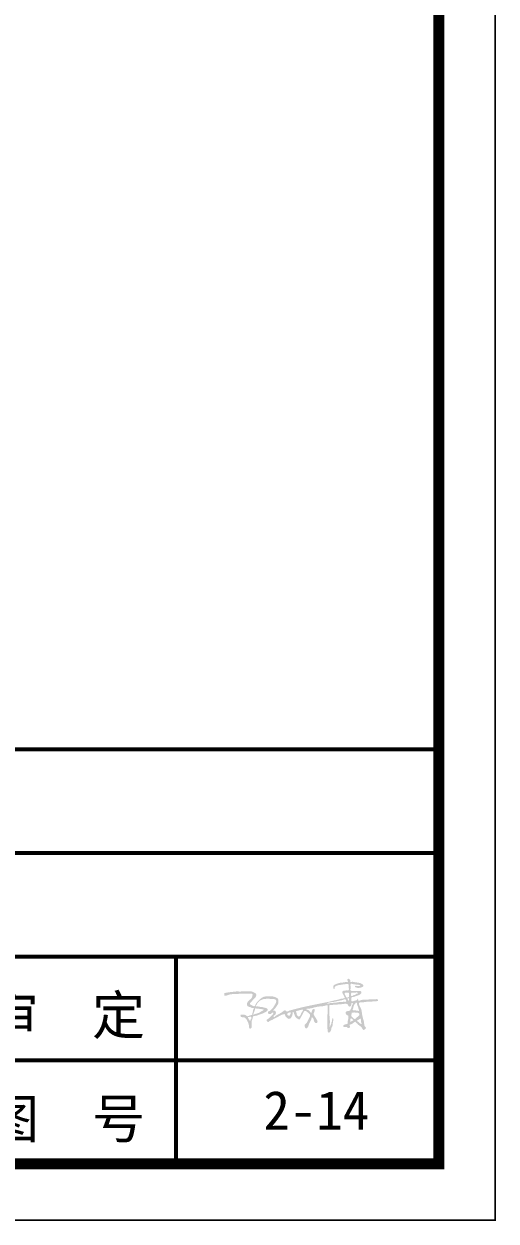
# Model space of a CAD drawing. Header units: millimetres. Extents: x -255 to 9196, y 129 to 426.
# Drawn here: x 6143.7 to 6185.6, y 129.3 to 235.5 of the extents above; entities that cross this region are included whole.
import ezdxf

# ---------------------------------------------------------------- set-up
doc = ezdxf.new("R2010")
doc.units = ezdxf.units.MM
doc.layers.add('不打印', color=7, linetype='Continuous', plot=False)
doc.layers.add('地质-图框', color=7, linetype='Continuous')
doc.styles.get("Standard").update_dxf_attribs({"font": 'simfang_0.ttf', "height": 2.5})

msp = doc.modelspace()

# ---------------------------------------------------------------- hatches: boundary and pattern name
h = msp.add_hatch(color=256)
edge = h.paths.add_edge_path(flags=16)
edge.add_spline(control_points=[(6167.06, 147.65), (6167.05, 147.62), (6167.05, 147.57), (6167.11, 147.52), (6167.16, 147.49), (6167.21, 147.48), (6167.28, 147.49), (6167.29, 147.56), (6167.33, 147.61), (6167.35, 147.67), (6167.37, 147.72), (6167.35, 147.78), (6167.28, 147.78), (6167.21, 147.76), (6167.14, 147.75), (6167.12, 147.68), (6167.07, 147.69), (6167.06, 147.67), (6167.06, 147.65), (6167.06, 147.65)], knot_values=[0, 0, 0, 0, 1.094844, 2.010583, 2.936971, 3.772058, 4.559337, 5.371692, 6.406572, 7.298431, 8.125414, 8.707814, 9.723429, 10.914867, 11.774738, 12.831234, 13.232699, 13.516351, 13.791121, 13.791121, 13.791121, 13.791121], degree=3, periodic=0)
edge = h.paths.add_edge_path()
edge.add_spline(control_points=[(6161.47, 149.27), (6161.47, 149.31), (6161.47, 149.39), (6161.48, 149.45), (6161.47, 149.5), (6161.53, 149.5), (6161.65, 149.52), (6161.89, 149.57), (6162.2, 149.59), (6162.47, 149.64), (6162.72, 149.63), (6162.98, 149.63), (6163.25, 149.64), (6163.55, 149.63), (6163.76, 149.64), (6163.98, 149.63), (6164.11, 149.53), (6164.28, 149.46), (6164.32, 149.28), (6164.24, 149.08), (6164.02, 148.95), (6163.91, 148.72), (6163.76, 148.64), (6163.72, 148.5), (6163.91, 148.42), (6164.14, 148.24), (6164.24, 148.46), (6164.31, 148.62), (6164.48, 148.82), (6164.7, 149.01), (6164.91, 149.15), (6165.18, 149.21), (6165.46, 149.18), (6165.79, 149.21), (6166.03, 149.12), (6166.23, 149.02), (6166.27, 148.82), (6166.29, 148.62), (6166.16, 148.4), (6166.03, 148.19), (6165.9, 148.06), (6165.8, 147.98), (6165.84, 147.89), (6165.95, 147.96), (6166.09, 147.79), (6166.02, 147.56), (6165.86, 147.5), (6165.83, 147.42), (6165.86, 147.33), (6166.01, 147.44), (6166.1, 147.55), (6166.28, 147.6), (6166.41, 147.69), (6166.57, 147.77), (6166.68, 147.88), (6166.82, 147.98), (6166.93, 147.93), (6167.01, 147.8), (6167.19, 147.93), (6167.6, 148.03), (6168.29, 148.22), (6169.17, 148.4), (6170.02, 148.58), (6170.71, 148.7), (6171.23, 148.85), (6171.56, 148.89), (6171.82, 149.01), (6172, 148.99), (6172.19, 149.07), (6172.08, 149.21), (6172.05, 149.34), (6171.94, 149.45), (6171.93, 149.59), (6172, 149.71), (6172.17, 149.7), (6172.32, 149.75), (6172.49, 149.69), (6172.52, 149.81), (6172.51, 149.96), (6172.48, 150.11), (6172.49, 150.33), (6172.27, 150.28), (6172.07, 150.28), (6171.84, 150.22), (6171.6, 150.21), (6171.42, 150.14), (6171.28, 150.07), (6171.24, 149.97), (6171.26, 149.9), (6171.19, 149.84), (6171.13, 149.92), (6171.12, 150.02), (6171.14, 150.19), (6171.37, 150.28), (6171.59, 150.37), (6171.85, 150.43), (6172.09, 150.42), (6172.26, 150.5), (6172.47, 150.42), (6172.42, 150.56), (6172.39, 150.62), (6172.38, 150.69), (6172.4, 150.76), (6172.49, 150.76), (6172.58, 150.72), (6172.67, 150.63), (6172.65, 150.54), (6172.65, 150.44), (6172.83, 150.52), (6173, 150.45), (6173.25, 150.43), (6173.48, 150.4), (6173.65, 150.31), (6173.78, 150.24), (6173.81, 150.13), (6173.77, 150.05), (6173.67, 150.01), (6173.53, 149.97), (6173.37, 149.94), (6173.24, 149.96), (6173.16, 150), (6173.07, 149.99), (6173.06, 150.07), (6173.07, 150.16), (6173.22, 150.12), (6173.34, 150.13), (6173.44, 150.13), (6173.53, 150.11), (6173.52, 150.18), (6173.4, 150.23), (6173.24, 150.25), (6173.04, 150.25), (6172.89, 150.29), (6172.78, 150.32), (6172.68, 150.33), (6172.65, 150.22), (6172.67, 150.08), (6172.68, 149.92), (6172.64, 149.77), (6172.7, 149.7), (6172.85, 149.65), (6173.1, 149.71), (6173.35, 149.67), (6173.56, 149.69), (6173.68, 149.52), (6173.46, 149.31), (6173.18, 149.25), (6172.95, 149.14), (6172.76, 149.14), (6172.73, 149.03), (6172.76, 148.93), (6172.68, 148.7), (6172.98, 148.79), (6173.12, 148.84), (6173.27, 148.86), (6173.24, 148.97), (6173.37, 149.02), (6173.28, 148.73), (6173.76, 148.96), (6174.09, 148.88), (6174.56, 148.97), (6174.85, 148.92), (6175.02, 148.97), (6175.08, 148.91), (6175.11, 148.86), (6175.11, 148.81), (6175.09, 148.77), (6175.04, 148.78), (6174.96, 148.77), (6174.81, 148.75), (6174.51, 148.74), (6174.1, 148.74), (6173.76, 148.65), (6173.45, 148.7), (6173.38, 148.43), (6173.62, 148.17), (6173.67, 147.7), (6173.75, 147.27), (6173.89, 146.88), (6173.86, 146.56), (6174.09, 146.4), (6173.94, 146.27), (6173.78, 146.17), (6173.66, 146.51), (6173.38, 146.61), (6173.24, 146.83), (6173.12, 146.88), (6173.1, 147), (6172.88, 146.82), (6172.78, 146.73), (6172.57, 146.71), (6172.58, 146.59), (6172.63, 146.54), (6172.63, 146.44), (6172.53, 146.39), (6172.4, 146.37), (6172.36, 146.51), (6172.22, 146.48), (6172.12, 146.47), (6172.01, 146.52), (6172.03, 146.67), (6172.19, 146.7), (6172.3, 146.74), (6172.46, 146.79), (6172.37, 146.97), (6172.47, 147.12), (6172.44, 147.27), (6172.52, 147.44), (6172.37, 147.53), (6172.25, 147.61), (6172.19, 147.79), (6172.33, 147.9), (6172.48, 147.9), (6172.66, 147.94), (6172.69, 148.11), (6172.78, 148.25), (6172.77, 148.39), (6172.85, 148.47), (6172.89, 148.55), (6172.83, 148.61), (6172.72, 148.61), (6172.74, 148.48), (6172.72, 148.37), (6172.58, 148.24), (6172.45, 148.37), (6172.42, 148.51), (6172.23, 148.56), (6171.88, 148.5), (6171.47, 148.47), (6171.09, 148.46), (6170.93, 148.41), (6170.79, 148.44), (6170.78, 148.34), (6170.77, 148.22), (6170.79, 147.98), (6170.8, 147.67), (6170.79, 147.28), (6170.87, 146.87), (6170.79, 146.67), (6170.81, 146.47), (6170.86, 146.52), (6170.86, 146.59), (6170.92, 146.67), (6170.96, 146.78), (6170.96, 146.91), (6171.04, 147.01), (6171.02, 147.12), (6171.05, 147.19), (6171.06, 147.28), (6171.11, 147.25), (6171.17, 147.18), (6171.1, 146.98), (6171.09, 146.76), (6171.06, 146.53), (6170.95, 146.4), (6170.97, 146.24), (6170.88, 146.1), (6170.8, 145.98), (6170.69, 145.99), (6170.63, 146.08), (6170.63, 146.24), (6170.6, 146.44), (6170.62, 146.76), (6170.61, 147.14), (6170.62, 147.71), (6170.64, 148.08), (6170.63, 148.46), (6170.34, 148.33), (6170.09, 148.32), (6169.68, 148.28), (6169.36, 148.19), (6169.04, 148.11), (6168.9, 148.11), (6168.72, 148.1), (6168.8, 148), (6168.93, 148.01), (6169.05, 147.87), (6169.1, 147.76), (6169.24, 147.72), (6169.22, 147.87), (6169.25, 147.98), (6169.33, 148.06), (6169.46, 148.11), (6169.5, 147.93), (6169.45, 147.8), (6169.36, 147.66), (6169.43, 147.52), (6169.53, 147.36), (6169.64, 147.18), (6169.76, 147), (6169.71, 146.85), (6169.59, 146.8), (6169.5, 146.89), (6169.42, 147), (6169.4, 147.14), (6169.35, 147.25), (6169.23, 147.43), (6169.19, 147.15), (6169.09, 146.96), (6168.95, 146.7), (6168.9, 146.45), (6168.75, 146.33), (6168.61, 146.42), (6168.61, 146.54), (6168.58, 146.67), (6168.71, 146.78), (6168.84, 146.93), (6168.93, 147.16), (6169.03, 147.33), (6169.08, 147.47), (6169.08, 147.58), (6168.93, 147.71), (6168.81, 147.85), (6168.64, 147.92), (6168.56, 147.89), (6168.42, 147.71), (6168.37, 147.48), (6168.22, 147.3), (6168.22, 147.18), (6168.1, 147.15), (6168.02, 147.18), (6167.91, 147.25), (6167.78, 147.36), (6167.71, 147.52), (6167.67, 147.63), (6167.63, 147.72), (6167.63, 147.77), (6167.64, 147.83), (6167.59, 147.82), (6167.5, 147.81), (6167.54, 147.64), (6167.48, 147.47), (6167.41, 147.29), (6167.26, 147.2), (6167.11, 147.2), (6167.03, 147.32), (6166.91, 147.39), (6166.86, 147.49), (6166.87, 147.65), (6166.65, 147.6), (6166.49, 147.54), (6166.27, 147.4), (6166, 147.28), (6165.71, 147.1), (6165.48, 147.02), (6165.37, 146.91), (6165.29, 146.94), (6165.25, 147), (6165.19, 147.12), (6165.31, 147.17), (6165.42, 147.26), (6165.55, 147.38), (6165.68, 147.5), (6165.75, 147.6), (6165.81, 147.65), (6165.85, 147.73), (6165.77, 147.79), (6165.67, 147.74), (6165.61, 147.62), (6165.48, 147.61), (6165.37, 147.66), (6165.33, 147.75), (6165.35, 147.87), (6165.5, 147.88), (6165.65, 148.05), (6165.82, 148.2), (6165.91, 148.41), (6166.02, 148.54), (6166.06, 148.69), (6166.1, 148.85), (6165.98, 148.93), (6165.81, 148.99), (6165.62, 148.94), (6165.41, 149.01), (6165.25, 148.98), (6165.07, 148.98), (6164.91, 148.95), (6164.78, 148.89), (6164.66, 148.85), (6164.59, 148.77), (6164.48, 148.68), (6164.37, 148.58), (6164.34, 148.45), (6164.28, 148.4), (6164.27, 148.28), (6164.41, 148.31), (6164.53, 148.3), (6164.68, 148.25), (6164.85, 148.26), (6164.98, 148.19), (6165.11, 148.19), (6165.2, 148.14), (6165.29, 148.12), (6165.31, 148.03), (6165.31, 147.96), (6165.24, 147.87), (6165.05, 147.77), (6164.8, 147.64), (6164.52, 147.57), (6164.31, 147.47), (6164.16, 147.47), (6164.01, 147.45), (6163.99, 147.27), (6163.93, 147.11), (6163.87, 146.89), (6163.9, 146.68), (6163.92, 146.49), (6163.86, 146.35), (6163.66, 146.32), (6163.66, 146.56), (6163.63, 146.79), (6163.52, 147.02), (6163.39, 147.24), (6163.19, 147.37), (6162.99, 147.33), (6162.9, 147.44), (6162.89, 147.59), (6163.03, 147.59), (6163.17, 147.59), (6163.35, 147.57), (6163.55, 147.36), (6163.73, 147.56), (6163.96, 147.52), (6163.95, 147.7), (6164, 147.84), (6164.03, 148), (6164.07, 148.1), (6164.12, 148.21), (6163.96, 148.13), (6163.85, 148.22), (6163.7, 148.26), (6163.54, 148.3), (6163.48, 148.43), (6163.47, 148.55), (6163.53, 148.72), (6163.71, 148.88), (6163.92, 149.05), (6163.96, 149.25), (6164, 149.43), (6163.82, 149.43), (6163.59, 149.43), (6163.25, 149.42), (6162.9, 149.45), (6162.58, 149.4), (6162.27, 149.4), (6161.96, 149.39), (6161.71, 149.27), (6161.6, 149.26), (6161.47, 149.26), (6161.47, 149.27)], knot_values=[0, 0, 0, 0, 1.976312, 3.018367, 3.269898, 3.749702, 4.834006, 9.62362, 13.452743, 18.627688, 21.612948, 24.346242, 29.741381, 33.302581, 37.366558, 39.173731, 42.502539, 44.546889, 46.627753, 49.567369, 53.604173, 57.284866, 59.75768, 61.074803, 62.326696, 67.979375, 69.132216, 71.889253, 75.683349, 80.376133, 84.739519, 86.490853, 92.234156, 97.068019, 100.429757, 103.693796, 105.598345, 109.17742, 112.023186, 116.60901, 119.542734, 120.725083, 121.411546, 123.11809, 124.588039, 129.410696, 130.720715, 131.927345, 132.512105, 134.442431, 137.229942, 139.767682, 141.969606, 144.264473, 147.202208, 149.156303, 150.995179, 151.77243, 155.250043, 157.768724, 171.532936, 185.086132, 197.290427, 209.084545, 215.623844, 220.562481, 223.780967, 227.404624, 228.938971, 231.18602, 232.99334, 235.279714, 237.39077, 238.413247, 240.945245, 243.852354, 245.95977, 246.754168, 248.413036, 252.429649, 254.024041, 256.622344, 259.532533, 263.465936, 266.597203, 270.043433, 271.790493, 273.165009, 274.278271, 275.155617, 275.96863, 278.137574, 279.489418, 282.933465, 287.218074, 290.631735, 294.43893, 297.066035, 299.279555, 300.631477, 301.741743, 302.480205, 303.51679, 304.510579, 305.744526, 308.045667, 309.10708, 309.738011, 311.721468, 314.587144, 318.560317, 321.978382, 324.929444, 326.726307, 328.375842, 329.212915, 330.25815, 332.912487, 335.737852, 337.322197, 338.464063, 339.540303, 340.517248, 341.291475, 343.24226, 345.424661, 346.906066, 347.790693, 348.283761, 349.37956, 352.817893, 355.786154, 358.093634, 359.322049, 360.782347, 361.645093, 363.565636, 367.250663, 368.807935, 369.801923, 370.698936, 375.382624, 380.290659, 382.057817, 384.048911, 387.541174, 392.467198, 396.884683, 398.870852, 399.463262, 401.525914, 403.50169, 407.635898, 409.387035, 411.233271, 412.280452, 413.20357, 415.190434, 419.044115, 426.82695, 433.696307, 438.234604, 439.880328, 440.5342, 441.546128, 442.183141, 442.753004, 443.168649, 444.25252, 446.435187, 449.787888, 457.012911, 463.817808, 466.622312, 467.653782, 474.772731, 480.221843, 487.75307, 493.758919, 498.268061, 500.770469, 503.126663, 504.93944, 508.215227, 514.602973, 517.725651, 519.162893, 519.653701, 522.57407, 525.985365, 528.091346, 529.420767, 530.44176, 531.074818, 533.51958, 534.412854, 536.192404, 538.038156, 539.769774, 540.822907, 542.444399, 544.691107, 546.792547, 548.016807, 551.031041, 552.848139, 555.141276, 557.888754, 559.117839, 562.162851, 564.274516, 565.814007, 568.969099, 570.805367, 573.405532, 575.322644, 577.850069, 578.932876, 580.303886, 580.965396, 582.395387, 583.584192, 585.599442, 587.646145, 589.914983, 591.789159, 593.27422, 597.94608, 607.063846, 611.402782, 614.073872, 615.321987, 615.878503, 617.519975, 620.919802, 626.227157, 631.278458, 637.955565, 642.446505, 643.232821, 643.760483, 644.456326, 646.177092, 647.742257, 649.719808, 651.636288, 652.979528, 654.238301, 655.194152, 655.659487, 656.394987, 659.092563, 663.591374, 666.73103, 668.397875, 670.738048, 673.250698, 675.453964, 676.439317, 677.660828, 679.829027, 683.261807, 686.437325, 693.520123, 699.871158, 710.80178, 711.665262, 714.371367, 719.852061, 724.798696, 731.582425, 735.049173, 737.977924, 739.413207, 740.181114, 742.294893, 744.847896, 747.080249, 748.01495, 749.656081, 751.744516, 753.156469, 754.723524, 756.064382, 759.453584, 761.036376, 762.882106, 765.701193, 769.323154, 772.347842, 774.172791, 775.585183, 777.013936, 779.293074, 781.697647, 782.695741, 785.087573, 787.226283, 790.776274, 796.031545, 799.610519, 801.573474, 803.326881, 805.300637, 806.912735, 808.495868, 812.035945, 815.779267, 818.869602, 820.811829, 822.125877, 823.541907, 828.940789, 830.302191, 831.031036, 832.606796, 840.023967, 840.684534, 842.883131, 844.244533, 845.363175, 846.535711, 849.926761, 852.286909, 854.171399, 855.113645, 856.128269, 856.673621, 857.147526, 858.050728, 860.090115, 862.716938, 866.384136, 867.936357, 870.065038, 872.061231, 873.982345, 875.67185, 877.131449, 879.445427, 882.719542, 885.677448, 890.574174, 895.673374, 900.269723, 901.080783, 902.0814, 903.195863, 904.760709, 906.51745, 907.912156, 911.149921, 913.959999, 915.505406, 916.565642, 917.656816, 918.348052, 920.340725, 921.570186, 923.703426, 925.112377, 926.520541, 927.902372, 929.517787, 932.398315, 937.179688, 939.59686, 942.195605, 944.091548, 946.864224, 947.8244, 950.291283, 954.566441, 955.923755, 959.676397, 961.5313, 963.693704, 966.5664, 967.727809, 969.03891, 971.169049, 973.960761, 975.413252, 976.517354, 977.539594, 979.222904, 980.846563, 983.344484, 985.952933, 988.091281, 989.728729, 991.182119, 992.528204, 993.655163, 994.585274, 995.88215, 998.258073, 1003.821633, 1008.058251, 1010.833525, 1013.583601, 1014.67668, 1017.228742, 1019.702485, 1022.748285, 1026.782974, 1029.033757, 1031.10648, 1032.665939, 1035.775685, 1038.774974, 1043.505154, 1046.495812, 1049.996333, 1053.115253, 1054.040804, 1056.294707, 1057.620278, 1059.043068, 1062.953747, 1065.090649, 1070.123473, 1071.433068, 1073.272203, 1075.944948, 1078.502315, 1080.15249, 1081.014965, 1082.574426, 1084.823859, 1086.961129, 1089.405106, 1091.419354, 1092.609896, 1094.709199, 1098.735043, 1103.263313, 1105.737056, 1107.750914, 1109.564562, 1112.173013, 1118.219875, 1124.030812, 1127.369626, 1132.591904, 1137.489058, 1140.639116, 1143.742249, 1144.231568, 1144.231568, 1144.231568, 1144.231568], degree=3, periodic=0)
edge = h.paths.add_edge_path(flags=16)
edge.add_spline(control_points=[(6167.83, 147.83), (6167.85, 147.79), (6167.88, 147.7), (6167.89, 147.58), (6167.96, 147.49), (6168.03, 147.4), (6168.13, 147.42), (6168.21, 147.48), (6168.25, 147.6), (6168.29, 147.71), (6168.35, 147.8), (6168.39, 147.86), (6168.43, 147.92), (6168.46, 147.98), (6168.41, 148.05), (6168.28, 147.99), (6168.13, 147.98), (6168, 147.92), (6167.89, 147.91), (6167.82, 147.87), (6167.83, 147.84), (6167.83, 147.83)], knot_values=[0, 0, 0, 0, 2.065977, 3.778019, 5.026363, 7.020016, 7.991516, 9.334166, 11.098954, 13.338472, 14.354147, 15.643986, 16.805999, 17.506465, 18.120776, 20.055848, 22.53053, 24.848178, 26.280873, 27.23305, 27.71727, 27.71727, 27.71727, 27.71727], degree=3, periodic=0)
edge = h.paths.add_edge_path(flags=17)
edge.add_spline(control_points=[(6172.19, 148.93), (6172.21, 148.93), (6172.25, 148.9), (6172.26, 148.83), (6172.29, 148.78), (6172.25, 148.69), (6172.04, 148.75), (6171.85, 148.67), (6171.64, 148.7), (6171.47, 148.65), (6171.24, 148.64), (6171.01, 148.61), (6170.79, 148.61), (6170.65, 148.52), (6170.56, 148.59), (6170.78, 148.67), (6170.89, 148.67), (6171.08, 148.71), (6171.25, 148.71), (6171.41, 148.77), (6171.57, 148.79), (6171.74, 148.83), (6171.9, 148.86), (6172.04, 148.9), (6172.11, 148.94), (6172.16, 148.94), (6172.18, 148.93), (6172.19, 148.93)], knot_values=[0, 0, 0, 0, 0.777686, 1.929051, 2.760418, 3.308433, 5.798843, 10.064954, 12.451385, 14.874019, 17.777373, 22.090389, 25.106741, 27.549329, 27.908396, 29.455131, 33.457187, 35.066045, 37.764147, 40.527792, 42.5051, 44.669727, 48.209364, 49.784594, 50.888217, 51.544484, 51.936834, 51.936834, 51.936834, 51.936834], degree=3, periodic=0)
edge = h.paths.add_edge_path(flags=16)
edge.add_spline(control_points=[(6172.39, 148.97), (6172.4, 148.94), (6172.42, 148.89), (6172.46, 148.85), (6172.52, 148.81), (6172.53, 148.89), (6172.52, 148.95), (6172.53, 149.01), (6172.5, 149.04), (6172.45, 149.03), (6172.42, 149.02), (6172.37, 149), (6172.39, 148.98), (6172.39, 148.97)], knot_values=[0, 0, 0, 0, 1.245613, 2.175218, 2.84887, 3.463701, 4.88207, 5.540711, 6.008538, 6.560514, 7.449846, 7.84399, 8.22639, 8.22639, 8.22639, 8.22639], degree=3, periodic=0)
edge = h.paths.add_edge_path(flags=16)
edge.add_spline(control_points=[(6172.17, 149.51), (6172.15, 149.51), (6172.12, 149.45), (6172.16, 149.36), (6172.22, 149.28), (6172.24, 149.2), (6172.28, 149.15), (6172.31, 149.08), (6172.38, 149.09), (6172.44, 149.11), (6172.48, 149.15), (6172.53, 149.16), (6172.53, 149.2), (6172.53, 149.3), (6172.57, 149.44), (6172.49, 149.54), (6172.4, 149.53), (6172.32, 149.52), (6172.25, 149.53), (6172.2, 149.53), (6172.17, 149.54), (6172.16, 149.52), (6172.17, 149.52), (6172.17, 149.51)], knot_values=[0, 0, 0, 0, 0.861244, 2.431031, 3.852702, 5.085635, 5.85594, 6.934384, 7.860311, 8.665001, 9.656767, 10.144616, 10.436036, 11.285115, 14.912628, 15.689596, 16.719567, 18.186906, 19.266269, 19.953127, 20.276731, 20.450871, 20.557842, 20.557842, 20.557842, 20.557842], degree=3, periodic=0)
edge = h.paths.add_edge_path(flags=16)
edge.add_spline(control_points=[(6172.72, 149.48), (6172.72, 149.45), (6172.71, 149.39), (6172.71, 149.31), (6172.71, 149.25), (6172.76, 149.23), (6172.82, 149.22), (6172.87, 149.26), (6172.93, 149.3), (6173.01, 149.33), (6173.09, 149.33), (6173.13, 149.4), (6173.19, 149.43), (6173.24, 149.44), (6173.28, 149.44), (6173.33, 149.45), (6173.29, 149.49), (6173.28, 149.57), (6173.14, 149.53), (6173.01, 149.55), (6172.9, 149.52), (6172.81, 149.53), (6172.77, 149.52), (6172.72, 149.53), (6172.72, 149.5), (6172.72, 149.49), (6172.72, 149.48)], knot_values=[0, 0, 0, 0, 1.627271, 2.564917, 3.463325, 4.107991, 4.704694, 5.809748, 6.927935, 7.926836, 9.222179, 10.242214, 11.082175, 11.993147, 12.703979, 13.04412, 13.515506, 14.375081, 16.367968, 18.130075, 20.108708, 21.275945, 21.825603, 22.498973, 22.613285, 22.934178, 22.934178, 22.934178, 22.934178], degree=3, periodic=0)
edge = h.paths.add_edge_path(flags=16)
edge.add_spline(control_points=[(6173.1, 148.59), (6173.07, 148.56), (6173.01, 148.49), (6172.96, 148.37), (6172.9, 148.26), (6172.92, 148.15), (6172.86, 148.08), (6172.85, 148.01), (6172.88, 147.95), (6172.97, 147.98), (6173.09, 147.97), (6173.22, 147.91), (6173.34, 147.97), (6173.38, 147.88), (6173.46, 147.97), (6173.35, 148.07), (6173.36, 148.21), (6173.3, 148.33), (6173.25, 148.44), (6173.24, 148.53), (6173.23, 148.61), (6173.18, 148.64), (6173.11, 148.64), (6173.11, 148.59), (6173.1, 148.59)], knot_values=[0, 0, 0, 0, 2.001049, 3.674502, 5.771722, 7.156147, 8.41876, 9.470853, 10.127335, 10.852845, 13.021442, 15.353893, 16.866073, 17.608889, 18.399536, 20.205357, 22.625681, 24.41842, 26.100767, 27.697592, 28.445905, 29.247463, 30.191838, 30.721959, 30.721959, 30.721959, 30.721959], degree=3, periodic=0)
edge = h.paths.add_edge_path(flags=16)
edge.add_spline(control_points=[(6172.76, 147.68), (6172.76, 147.65), (6172.74, 147.58), (6172.71, 147.46), (6172.79, 147.38), (6172.88, 147.3), (6172.96, 147.21), (6173.09, 147.17), (6173.15, 147.28), (6173.24, 147.37), (6173.36, 147.42), (6173.43, 147.52), (6173.46, 147.63), (6173.38, 147.72), (6173.28, 147.77), (6173.13, 147.74), (6173, 147.79), (6172.88, 147.75), (6172.81, 147.77), (6172.75, 147.74), (6172.76, 147.7), (6172.76, 147.68)], knot_values=[0, 0, 0, 0, 1.621992, 3.308842, 4.508909, 6.438784, 8.406396, 9.887104, 11.272649, 13.072815, 15.431049, 16.969104, 18.225996, 19.790057, 21.47997, 23.344688, 25.770547, 27.41792, 28.509462, 29.001281, 29.820485, 29.820485, 29.820485, 29.820485], degree=3, periodic=0)
edge = h.paths.add_edge_path(flags=16)
edge.add_spline(control_points=[(6172.68, 147.21), (6172.65, 147.19), (6172.62, 147.13), (6172.64, 147.04), (6172.62, 146.98), (6172.65, 146.94), (6172.69, 146.94), (6172.73, 146.99), (6172.8, 147.01), (6172.86, 147.04), (6172.91, 147.08), (6172.88, 147.13), (6172.84, 147.17), (6172.8, 147.19), (6172.77, 147.23), (6172.73, 147.24), (6172.7, 147.26), (6172.67, 147.23), (6172.69, 147.21), (6172.68, 147.21)], knot_values=[0, 0, 0, 0, 1.23237, 2.862046, 3.675794, 4.080594, 4.699096, 5.35691, 6.876583, 7.681133, 8.417953, 8.942195, 9.954773, 10.679344, 11.236603, 11.826958, 12.460554, 12.741244, 13.107108, 13.107108, 13.107108, 13.107108], degree=3, periodic=0)
edge = h.paths.add_edge_path(flags=16)
edge.add_spline(control_points=[(6173.3, 147.09), (6173.28, 147.08), (6173.24, 147.06), (6173.24, 146.99), (6173.32, 146.96), (6173.39, 146.92), (6173.45, 146.85), (6173.5, 146.8), (6173.57, 146.77), (6173.61, 146.72), (6173.67, 146.76), (6173.62, 146.83), (6173.6, 146.9), (6173.61, 146.99), (6173.58, 147.08), (6173.58, 147.16), (6173.56, 147.23), (6173.5, 147.22), (6173.47, 147.19), (6173.42, 147.16), (6173.38, 147.13), (6173.35, 147.11), (6173.32, 147.1), (6173.31, 147.09), (6173.3, 147.09)], knot_values=[0, 0, 0, 0, 1.078617, 1.584482, 2.769352, 4.19498, 5.366298, 6.581313, 7.563654, 8.507528, 8.990575, 10.154726, 11.423765, 12.462376, 13.998568, 15.210379, 16.153849, 16.746294, 17.483217, 18.246977, 18.971547, 19.662222, 19.902153, 20.241453, 20.241453, 20.241453, 20.241453], degree=3, periodic=0)
edge = h.paths.add_edge_path(flags=16)
edge.add_spline(control_points=[(6163.57, 147.28), (6163.59, 147.27), (6163.61, 147.23), (6163.64, 147.17), (6163.69, 147.11), (6163.7, 147.04), (6163.81, 147), (6163.74, 147.16), (6163.87, 147.16), (6163.86, 147.25), (6163.86, 147.31), (6163.87, 147.37), (6163.82, 147.41), (6163.74, 147.4), (6163.66, 147.36), (6163.58, 147.38), (6163.55, 147.32), (6163.56, 147.29), (6163.57, 147.28)], knot_values=[0, 0, 0, 0, 1.076924, 2.082744, 2.865184, 4.332782, 4.901003, 6.550431, 7.733202, 8.571799, 9.759042, 10.52869, 11.144503, 12.459715, 13.851956, 14.688205, 15.691416, 16.049705, 16.049705, 16.049705, 16.049705], degree=3, periodic=0)
edge = h.paths.add_edge_path(flags=16)
edge.add_spline(control_points=[(6164.2, 148.1), (6164.19, 148.04), (6164.15, 147.92), (6164.1, 147.77), (6164.06, 147.67), (6164.02, 147.55), (6164.21, 147.65), (6164.37, 147.67), (6164.62, 147.76), (6164.77, 147.9), (6164.92, 147.93), (6164.98, 148.07), (6164.69, 148.05), (6164.51, 148.13), (6164.34, 148.11), (6164.21, 148.14), (6164.2, 148.11), (6164.2, 148.1)], knot_values=[0, 0, 0, 0, 2.639694, 5.480822, 6.640847, 7.833901, 9.379189, 12.619169, 16.706763, 20.039631, 21.716381, 22.636913, 25.384768, 29.554076, 32.467188, 33.476001, 33.820235, 33.820235, 33.820235, 33.820235], degree=3, periodic=0)

# ---------------------------------------------------------------- linework, layer by layer
at = {"const_width": 0.345}
for points in [[(5996.63, 171.11), (6180.49, 171.11), (6180.49, 134.34), (5996.63, 134.34), (5996.63, 171.11)], [(5996.63, 171.11), (6180.49, 171.11), (6180.49, 134.34), (5996.63, 134.34), (5996.63, 171.11)], [(5996.63, 161.92), (6180.49, 161.92)], [(5996.63, 152.73), (6180.49, 152.73)], [(6157.18, 143.53), (6157.18, 152.73)], [(5996.63, 143.53), (6180.49, 143.53)], [(6019.61, 143.53), (6180.49, 143.53)], [(6157.18, 134.34), (6157.18, 143.53)]]:
    msp.add_lwpolyline(points, dxfattribs=at)
at = {"layer": '不打印', "linetype": 'Continuous', "const_width": 0.15}
msp.add_lwpolyline([(5765.49, 129.34), (6185.49, 129.34), (6185.49, 426.34), (5765.49, 426.34), (5765.49, 129.34)], dxfattribs=at)
at = {"layer": '地质-图框', "linetype": 'Continuous', "const_width": 1}
msp.add_lwpolyline([(5770.49, 134.34), (6180.49, 134.34), (6180.49, 421.34), (5770.49, 421.34), (5770.49, 134.34), (6180.49, 134.34)], dxfattribs=at)

# ---------------------------------------------------------------- texts
for s, p in [('审  定', (6140.35, 145.81)), ('图  号', (6140.35, 136.62)), ('2-14', (6164.94, 137.37))]:
    msp.add_text(s, height=3.447).set_placement(p)

doc.saveas('drawing.dxf')
